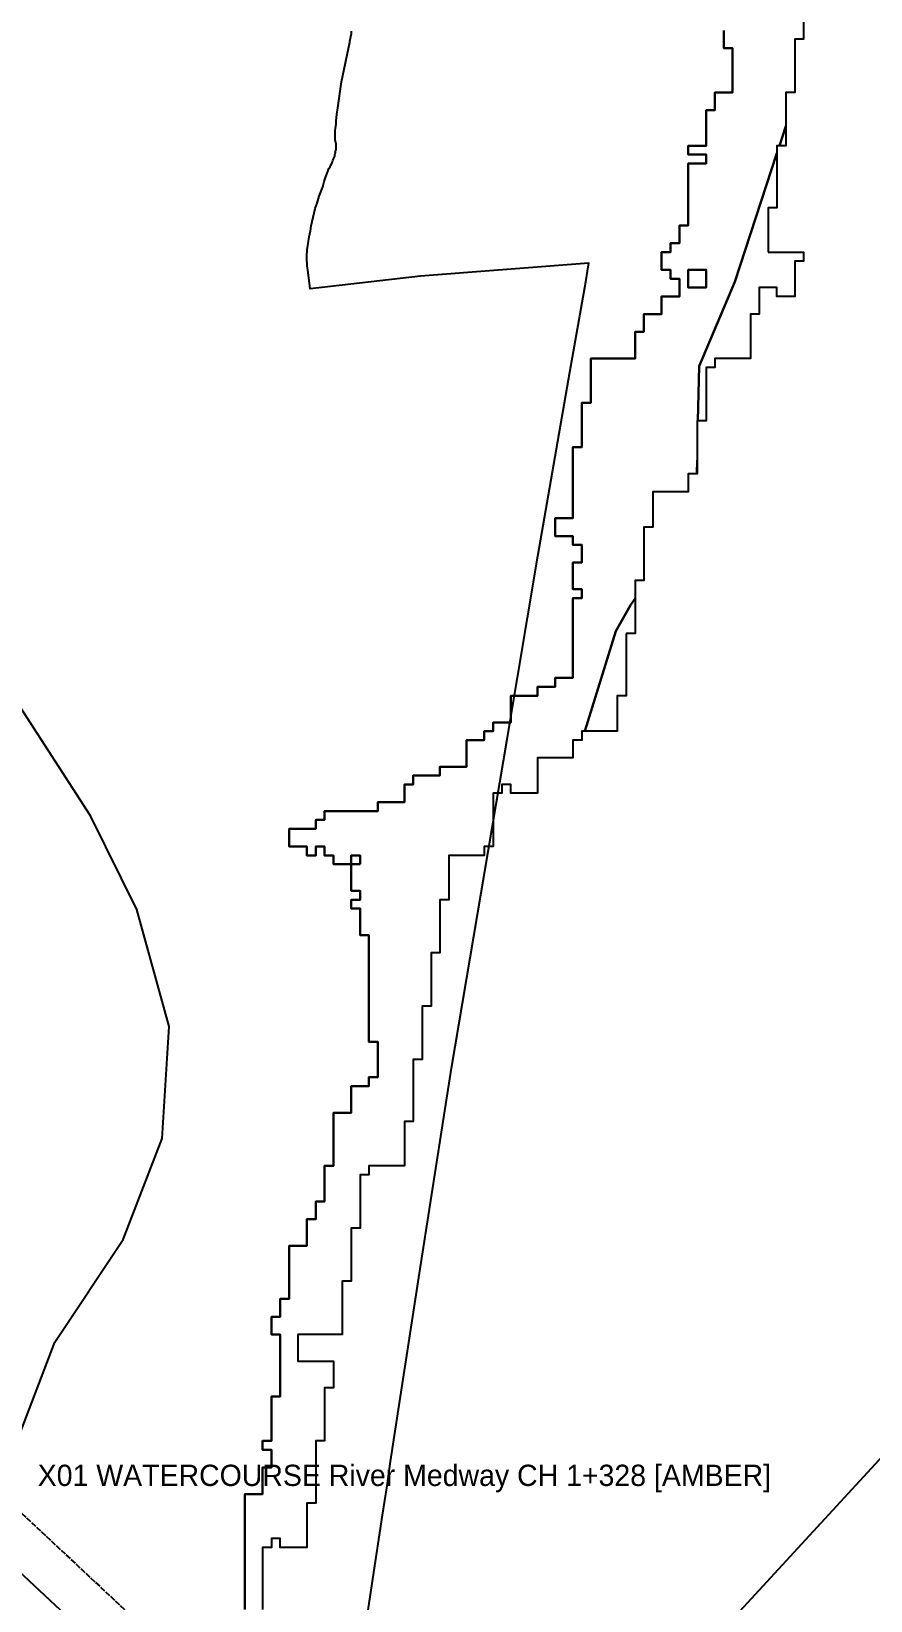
# Model space of a CAD drawing. Header units: metres. Extents: x 553506 to 563855, y 142925 to 150243.
# Drawn here: x 554393.9 to 554583.1, y 144444 to 144797.8 of the extents above; entities that cross this region are included whole.
import ezdxf

# ---------------------------------------------------------------- set-up
doc = ezdxf.new("R2010")
doc.units = ezdxf.units.M
doc.linetypes.add('DASHED', pattern=[1.524, 1.27, -0.254])
for name, color, linetype in [('C-ANCIENT_WOODLAND', 94, 'Continuous'), ('C-FLOOD_ZONE_3', 150, 'Continuous'), ('C-WATERWAYS', 5, 'Continuous'), ('E-132KV-UGC-CROSSINGS', 6, 'Continuous'), ('E-132KV-UGC-ROUTE', 1, 'Continuous'), ('E-132KV-UGC-SWATHE', 4, 'DASHED')]:
    doc.layers.add(name, color=color, linetype=linetype)

msp = doc.modelspace()

# ---------------------------------------------------------------- linework, layer by layer
at = {"layer": 'C-ANCIENT_WOODLAND'}
for points in [[(554468.7, 144434.43), (554473.07, 144463.24), (554474.08, 144469.91), (554474.9, 144475.33), (554481.4, 144517.83), (554488.6, 144564.03), (554501.2, 144638.23), (554508.1, 144679.43), (554515.3, 144720.93), (554518.87, 144741.33), (554519.53, 144745.14), (554519.6, 144745.53), (554481.6, 144742.6), (554456.77, 144739.71), (554456.2, 144744.03), (554456.1, 144744.93), (554456.1, 144745.43), (554456, 144746.23), (554456, 144747.13), (554456.1, 144748.53), (554456.3, 144749.93), (554456.5, 144751.43), (554456.8, 144752.83), (554457, 144753.93), (554457.9, 144757.83), (554458.3, 144759.03), (554458.8, 144760.63), (554459.6, 144762.73), (554459.9, 144763.93), (554460.2, 144764.83), (554460.6, 144765.83), (554460.8, 144766.43), (554461, 144766.83), (554461.3, 144767.23), (554461.7, 144768.23), (554461.8, 144768.33), (554461.9, 144768.63), (554462, 144769.03), (554462.2, 144769.33), (554462.3, 144769.63), (554462.3, 144769.93), (554462.4, 144770.23), (554462.5, 144770.43), (554462.5, 144770.73), (554462.6, 144771.03), (554462.6, 144772.33), (554462.4, 144773.33), (554462.4, 144775.43), (554462.6, 144776.83), (554462.6, 144777.63), (554462.8, 144779.03), (554463, 144780.53), (554463.8, 144786.43), (554465.7, 144795.33), (554465.7, 144795.53), (554466.1, 144797.33), (554466.1, 144797.83)], [(554632.1, 144526.86), (554540.5, 144427.36)]]:
    msp.add_lwpolyline(points, dxfattribs=at)
at = {"layer": 'C-FLOOD_ZONE_3'}
for points in [[(554568, 144802), (554568, 144796), (554566, 144796), (554566, 144784), (554564, 144784), (554564, 144776.3767), (554562.5584, 144772), (554562, 144772), (554562, 144770.3045), (554552.46, 144741.34), (554544.43, 144722.31), (554544.1804, 144710), (554544, 144710), (554544, 144701.1024), (554543.9371, 144698), (554542, 144698), (554542, 144694), (554534, 144694), (554534, 144686), (554532, 144686), (554532, 144674), (554530, 144674), (554530, 144669.9135), (554528.97, 144668.38), (554525.6398, 144662.5312), (554518.7073, 144640), (554518, 144640), (554518, 144638), (554516, 144638), (554516, 144634), (554508, 144634), (554508, 144626), (554502, 144626), (554502, 144628), (554500, 144628), (554500, 144626), (554498, 144626), (554498, 144614), (554496, 144614), (554496, 144612), (554488, 144612), (554488, 144602), (554486, 144602), (554486, 144590), (554484, 144590), (554484, 144578), (554482, 144578), (554482, 144566), (554480, 144566), (554480, 144552), (554478, 144552), (554478, 144542), (554470, 144542), (554470, 144540), (554468, 144540), (554468, 144528), (554466, 144528), (554466, 144516), (554464, 144516), (554464, 144504), (554454, 144504), (554454, 144498), (554462, 144498), (554462, 144492), (554460, 144492), (554460, 144480), (554458, 144480), (554458, 144466), (554456, 144466), (554456, 144456), (554450, 144456), (554450, 144458), (554448, 144458), (554448, 144456), (554446, 144456), (554446, 144442)], [(554442, 144442), (554442, 144468), (554446, 144468), (554446, 144474), (554448, 144474), (554448, 144478), (554446, 144478), (554446, 144480), (554448, 144480), (554448, 144490), (554450, 144490), (554450, 144504), (554448, 144504), (554448, 144508), (554450, 144508), (554450, 144512), (554452, 144512), (554452, 144524), (554456, 144524), (554456, 144530), (554458, 144530), (554458, 144534), (554460, 144534), (554460, 144542), (554462, 144542), (554462, 144554), (554466, 144554), (554466, 144560), (554470, 144560), (554470, 144562), (554472, 144562), (554472, 144570), (554470, 144570), (554470, 144594), (554468, 144594), (554468, 144600), (554466, 144600), (554466, 144602), (554468, 144602), (554468, 144604), (554466, 144604), (554466, 144610), (554462, 144610), (554462, 144612), (554460, 144612), (554460, 144614), (554458, 144614), (554458, 144612), (554456, 144612), (554456, 144614), (554452, 144614), (554452, 144618), (554458, 144618), (554458, 144620), (554460, 144620), (554460, 144622), (554472, 144622), (554472, 144624), (554478, 144624), (554478, 144628), (554480, 144628), (554480, 144630), (554486, 144630), (554486, 144632), (554492, 144632), (554492, 144638), (554496, 144638), (554496, 144640), (554498, 144640), (554498, 144642), (554502, 144642), (554502, 144648), (554508, 144648), (554508, 144650), (554512, 144650), (554512, 144652), (554516, 144652), (554516, 144670), (554518, 144670), (554518, 144672), (554516, 144672), (554516, 144678), (554518, 144678), (554518, 144682), (554516, 144682), (554516, 144684), (554512, 144684), (554512, 144688), (554516, 144688), (554516, 144704), (554518, 144704), (554518, 144714), (554520, 144714), (554520, 144724), (554530, 144724), (554530, 144730), (554532, 144730), (554532, 144734), (554536, 144734), (554536, 144738), (554540, 144738), (554540, 144742), (554538, 144742), (554538, 144744), (554536, 144744), (554536, 144748), (554538, 144748), (554538, 144750), (554540, 144750), (554540, 144754), (554542, 144754), (554542, 144768), (554546, 144768), (554546, 144770), (554542, 144770), (554542, 144772), (554546, 144772), (554546, 144780), (554548, 144780), (554548, 144784), (554552, 144784), (554552, 144794), (554550, 144794), (554550, 144798)], [(554550, 144798), (554550, 144794), (554552, 144794), (554552, 144784), (554548, 144784), (554548, 144780), (554546, 144780), (554546, 144772), (554542, 144772), (554542, 144770), (554546, 144770), (554546, 144768), (554542, 144768), (554542, 144754), (554540, 144754), (554540, 144750), (554538, 144750), (554538, 144748), (554536, 144748), (554536, 144744), (554538, 144744), (554538, 144742), (554540, 144742), (554540, 144738), (554536, 144738), (554536, 144734), (554532, 144734), (554532, 144730), (554530, 144730), (554530, 144724), (554520, 144724), (554520, 144714), (554518, 144714), (554518, 144704), (554516, 144704), (554516, 144688), (554512, 144688), (554512, 144684), (554516, 144684), (554516, 144682), (554518, 144682), (554518, 144678), (554516, 144678), (554516, 144672), (554518, 144672), (554518, 144670), (554516, 144670), (554516, 144652), (554512, 144652), (554512, 144650), (554508, 144650), (554508, 144648), (554502, 144648), (554502, 144642), (554498, 144642), (554498, 144640), (554496, 144640), (554496, 144638), (554492, 144638), (554492, 144632), (554486, 144632), (554486, 144630), (554480, 144630), (554480, 144628), (554478, 144628), (554478, 144624), (554472, 144624), (554472, 144622), (554460, 144622), (554460, 144620), (554458, 144620), (554458, 144618), (554452, 144618), (554452, 144614), (554456, 144614), (554456, 144612), (554458, 144612), (554458, 144614), (554460, 144614), (554460, 144612), (554462, 144612), (554462, 144610), (554466, 144610), (554466, 144604), (554468, 144604), (554468, 144602), (554466, 144602), (554466, 144600), (554468, 144600), (554468, 144594), (554470, 144594), (554470, 144570), (554472, 144570), (554472, 144562), (554470, 144562), (554470, 144560), (554466, 144560), (554466, 144554), (554462, 144554), (554462, 144542), (554460, 144542), (554460, 144534), (554458, 144534), (554458, 144530), (554456, 144530), (554456, 144524), (554452, 144524), (554452, 144512), (554450, 144512), (554450, 144508), (554448, 144508), (554448, 144504), (554450, 144504), (554450, 144490), (554448, 144490), (554448, 144480), (554446, 144480), (554446, 144478), (554448, 144478), (554448, 144474), (554446, 144474), (554446, 144468), (554442, 144468), (554442, 144442)]]:
    msp.add_lwpolyline(points, dxfattribs=at)
for points in [[(554564, 144776.3767), (554564, 144772), (554562.5584, 144772), (554564, 144776.3767)], [(554560, 144748), (554568, 144748), (554568, 144746), (554566, 144746), (554566, 144738), (554562, 144738), (554562, 144740), (554558, 144740), (554558, 144734), (554556, 144734), (554556, 144724), (554548, 144724), (554548, 144722), (554546, 144722), (554546, 144710), (554544.1804, 144710), (554544.43, 144722.31), (554552.46, 144741.34), (554562, 144770.3045), (554562, 144758), (554560, 144758), (554560, 144748)], [(554546, 144744), (554542, 144744), (554542, 144740), (554546, 144740), (554546, 144744)], [(554542, 144744), (554546, 144744), (554546, 144740), (554542, 144740), (554542, 144744)], [(554543.9371, 144698), (554544, 144701.1024), (554544, 144698), (554543.9371, 144698)], [(554528, 144662), (554528, 144648), (554526, 144648), (554526, 144640), (554518.7073, 144640), (554525.6398, 144662.5312), (554528.97, 144668.38), (554530, 144669.9135), (554530, 144662), (554528, 144662)], [(554468, 144610), (554468, 144612), (554466, 144612), (554466, 144610), (554468, 144610)], [(554468, 144610), (554466, 144610), (554466, 144612), (554468, 144612), (554468, 144610)]]:
    msp.add_lwpolyline(points, close=True, dxfattribs=at)
at = {"layer": 'C-WATERWAYS'}
for points in [[(554417.6583, 144599.8037), (554407.2024, 144620.9359), (554385.7476, 144654.0357), (554370.8654, 144687.4665), (554363.4008, 144718.9498), (554349.9869, 144767.3268), (554359.8587, 144818.5176), (554350.642, 144879.2406), (554368.9119, 144916.9945), (554416.339, 144973.9653), (554463.6555, 145025.7358), (554497.4348, 145058.0132), (554560.4132, 145088.5199), (554608.2862, 145115.8908), (554655.3083, 145160.5984), (554692.5492, 145197.4776), (554748.3095, 145282.2589), (554815.3882, 145324.4224), (554880.7528, 145356.118), (554954.3306, 145416.0303), (555006.7348, 145481.0702), (555086.4132, 145551.708), (555129.7368, 145584.2891), (555159.5598, 145614.3817)], [(554394.0137, 144138.7743), (554385.3756, 144150.1339), (554343.6481, 144169.3926), (554314.3275, 144186.6868), (554308.1393, 144201.7371), (554306.3818, 144216.9426), (554309.8277, 144228.4647), (554316.6318, 144237.1828), (554328.1496, 144245.7085), (554350.5611, 144252.5579), (554398.3979, 144254.8733), (554428.3154, 144266.6228), (554435.9905, 144278.0049), (554437.0088, 144293.2492), (554431.4447, 144318.724), (554429.5307, 144327.481), (554417.7761, 144353.4043), (554383.128, 144425.3721), (554383.3499, 144460.8479), (554399.1952, 144502.2907), (554414.5891, 144525.4456), (554423.3856, 144548.1577), (554424.9775, 144573.4134), (554417.6583, 144599.8037)]]:
    msp.add_lwpolyline(points, dxfattribs=at)
at = {"layer": 'E-132KV-UGC-ROUTE'}
msp.add_lwpolyline([(555305, 143695), (554985, 143705), (554895, 143775), (554845, 143855), (554835, 144035), (554365, 144475), (554365, 144645), (554245, 144775), (554245, 145445)], dxfattribs=at)
at = {"layer": 'E-132KV-UGC-SWATHE'}
msp.add_lwpolyline([(554255, 145440.8579), (554255, 144778.9098), (554372.348, 144651.7828), (554372.9472, 144651.0697), (554373.4775, 144650.3039), (554373.9342, 144649.4922), (554374.3134, 144648.6414), (554374.6118, 144647.7591), (554374.8269, 144646.8528), (554374.9566, 144645.9304), (554375, 144645), (554375, 144479.3365), (554841.8342, 144042.3002)], dxfattribs=at)

# ---------------------------------------------------------------- texts
at = {"layer": 'E-132KV-UGC-CROSSINGS', "color": 30}
msp.add_text('X01 WATERCOURSE River Medway CH 1+328 [AMBER]', height=4.8, dxfattribs=at).set_placement((554395.33, 144469.84))

doc.saveas('drawing.dxf')
